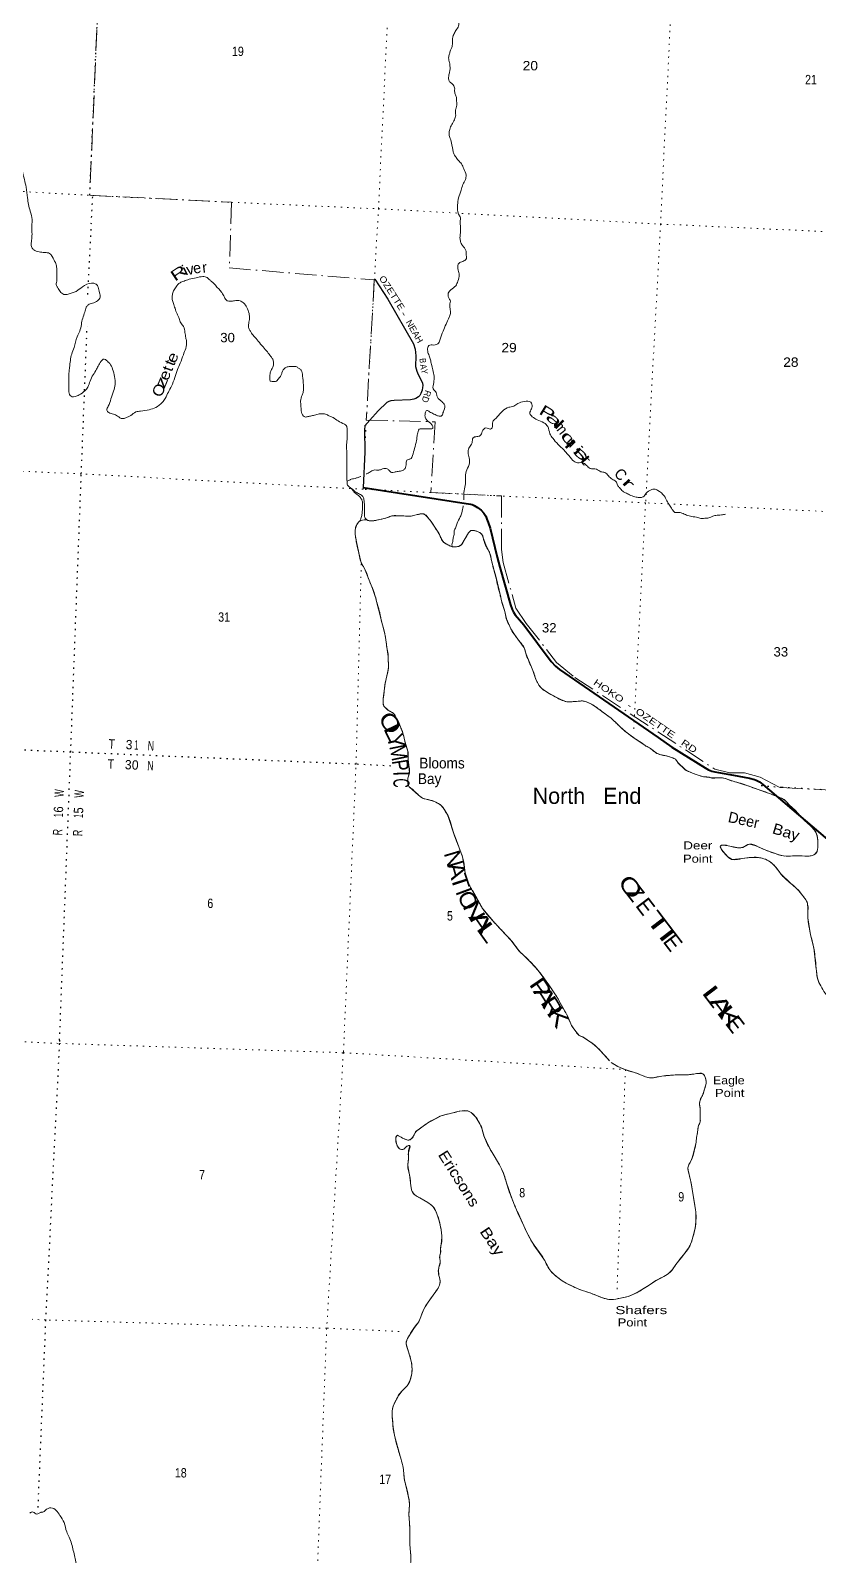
# Model space of a CAD drawing. Header units: feet. Extents: x -955330 to -733631, y 195788 to 387588.
# Drawn here: x -908074 to -893358, y 238313 to 266791 of the extents above; entities that cross this region are included whole.
import ezdxf
from ezdxf.enums import TextEntityAlignment as Align

# ---------------------------------------------------------------- set-up
doc = ezdxf.new("R2010")
doc.units = ezdxf.units.FT
doc.header["$LTSCALE"] = 80
doc.linetypes.add('DOT_DASHED', pattern=[7.7, 5, -1.2, 0.3, -1.2])
doc.linetypes.add('DOTTED', pattern=[1.5, 0.3, -1.2])
for name, color, linetype, lineweight in [('26', 7, 'Continuous', 40), ('29', 7, 'Continuous', 25), ('30', 7, 'Continuous', 35), ('39', 7, 'Continuous', 13), ('41', 7, 'Continuous', 13), ('44', 7, 'DOT_DASHED', 13), ('6', 7, 'DOTTED', 25), ('7', 7, 'DOTTED', 13)]:
    doc.layers.add(name, color=color, linetype=linetype, lineweight=lineweight)
doc.layers.add('27', color=7, linetype='Continuous')
doc.layers.add('42', color=7, linetype='Continuous')

msp = doc.modelspace()

# ---------------------------------------------------------------- linework, layer by layer
at = {"layer": '26'}
msp.add_lwpolyline([(-901861.84, 258255.15), (-899859.96, 257944.98), (-899828.44, 257937.87), (-899787.18, 257921.35), (-899723.29, 257881.28), (-899657.2, 257830.52), (-899608.27, 257778.01), (-899570.55, 257721.11), (-899550.05, 257664.76), (-899527.23, 257605.51), (-899491.8, 257499.01), (-899361.07, 256956.95), (-899311.71, 256769.31), (-899110.42, 256067.1), (-899078.51, 255977.78), (-899055.81, 255926.17), (-899024.75, 255880.12), (-898858.58, 255690.11), (-898348.14, 255008.59), (-898270.81, 254921.87), (-898194.69, 254855.41), (-896353.91, 253588.77), (-896098.8, 253405.52), (-895476.41, 253020.68), (-895410.36, 252986.55), (-895350.53, 252961.78), (-895292.77, 252945.26), (-895225.78, 252932.5), (-894948.23, 252887.46), (-894644.96, 252831.73), (-894553.16, 252805.93), (-894524.27, 252793.54), (-894461.35, 252757.41), (-894395.74, 252709.48), (-892567.83, 251154.56)], dxfattribs=at)
at = {"layer": '29'}
msp.add_lwpolyline([(-901640.57, 262145.48), (-901403.59, 261774.45), (-900922.08, 260941.21), (-900891.94, 260839.27), (-900880.28, 260713.47), (-900881.61, 260517.64), (-900873.37, 260471.82), (-900858.93, 260430.53), (-900832.11, 260366.54), (-900776.41, 260263.32), (-900756.38, 260203.98), (-900749.59, 260160.11), (-900751.65, 260125.01), (-900758.87, 260072.41), (-900784.66, 260011.47), (-900805.44, 259971.58), (-900830.05, 259949.54), (-900875.44, 259920.64), (-900912.57, 259906.19), (-900977.62, 259895.25), (-901280.5, 259880.38), (-901347.88, 259873.16), (-901385.01, 259864.91), (-901418.88, 259845.2), (-901584.11, 259685.82), (-901739.81, 259511.95), (-901834.71, 259400.41), (-901832.7, 259400.33), (-901834.9, 259341.86), (-901832.55, 258917.95), (-901861.84, 258255.15)], dxfattribs=at)
at = {"layer": '39'}
msp.add_line((-901911.51, 257638.39), (-901904.11, 257678.03), dxfattribs=at)
for points in [[(-899753.04, 272414.12), (-899810.05, 272366.77), (-899890.36, 272260.19), (-899943.55, 272170.31), (-899993.87, 272096.39), (-900052.99, 272008.84), (-900109.03, 271902.98), (-900185.11, 271838.51), (-900245.51, 271765.14), (-900290.33, 271719.15), (-900332.81, 271679.09), (-900359.29, 271597.86), (-900367.53, 271441.06), (-900389.85, 271246.71), (-900397.99, 271130.22), (-900405.29, 271068.12), (-900448.2, 271020.02), (-900528.52, 270951.74), (-900604.81, 270883.25), (-900689.79, 270803.13), (-900772.33, 270730.94), (-900799.35, 270677.96), (-900796.05, 270625.37), (-900796.25, 270583.04), (-900748.45, 270532.1), (-900704.24, 270489.42), (-900659.51, 270456.79), (-900640.32, 270399.32), (-900657.16, 270347.8), (-900646.02, 270290.76), (-900627.99, 270211.18), (-900578.48, 270115.8), (-900528.97, 270058.72), (-900496.42, 269986.42), (-900472.25, 269908.52), (-900475.73, 269842.19), (-900465.54, 269767.05), (-900443.91, 269717.51), (-900414.44, 269663.52), (-900388.15, 269625.83), (-900373.73, 269592.8), (-900403.81, 269519.82), (-900403.26, 269414.97), (-900393.18, 269337.82), (-900367.52, 269288.07), (-900344.93, 269218.32), (-900329.76, 269122.76), (-900376.58, 269038.58), (-900422.03, 268942.23), (-900437.17, 268884.58), (-900450.73, 268818.78), (-900437.36, 268765.66), (-900410.01, 268709.76), (-900380.1, 268625.51), (-900308.64, 268448.32), (-900263.15, 268314.85), (-900206.11, 268208.99), (-900180.33, 268084.64), (-900142.04, 267929.38), (-900117.33, 267823.23), (-900126.2, 267692.67), (-900122.27, 267652.15), (-900124.48, 267571.63), (-900104.66, 267526.22), (-900055.9, 267493.37), (-900013.39, 267456.83), (-900013.59, 267376.2), (-900061.79, 267265.89), (-900087.32, 267202.74), (-900098.64, 267102.55), (-900095.76, 267041.92), (-900085.47, 266968.8), (-900075.07, 266897.69), (-900115.96, 266811.18), (-900162.26, 266737.05), (-900178.57, 266695.59), (-900191.49, 266641.85), (-900194.12, 266553.29), (-900206.29, 266475.32), (-900229.28, 266422.12), (-900249.08, 266352.62), (-900264.97, 266280.9), (-900247.57, 266189.25), (-900240.77, 266126.4), (-900240.76, 266049.79), (-900254.31, 265983.99), (-900262.88, 265936.07), (-900255.45, 265846.97), (-900211.24, 265804.29), (-900178.49, 265774.31), (-900152.19, 265698.32)], [(-908047.1, 263054.51), (-908046.25, 263070.6), (-908047.97, 263153.34), (-908044.38, 263259.99), (-908080.55, 263417.15), (-908129.99, 263667.75), (-908153.98, 263864.58), (-908188.77, 264009.57), (-908230.77, 264171.07), (-908273.18, 264247.93), (-908349.6, 264292.34), (-908418.15, 264217.38), (-908489.77, 264084.13), (-908531.81, 263937.21), (-908526.8, 263763.57), (-908510.88, 263682.08), (-908529.62, 263594.39), (-908611.01, 263582.61), (-908671.97, 263690.7), (-908738.02, 263817.21), (-908791.67, 263910.79), (-908820.3, 264019.17), (-908831.56, 264150.8), (-908823.52, 264188.67), (-908778.51, 264353.59), (-908735.42, 264558.92), (-908701.21, 264710.3), (-908653.88, 264881.13), (-908615.11, 265004.05), (-908580.9, 265117.12), (-908556.33, 265200.48), (-908616.12, 265292.37), (-908712.69, 265376.16), (-908917.15, 265520.15), (-908969.2, 265567.28), (-909002.27, 265629.53), (-908996.46, 265701.79), (-909006.33, 265782.96), (-909155.57, 265863.51), (-909218.21, 265901.14), (-909217.37, 265955.52), (-909092.13, 266110.09), (-909015.1, 266192.65), (-908957.57, 266250.05), (-908878.21, 266338.54), (-908828.09, 266408.43), (-908836.48, 266479.44), (-908938.56, 266573.6), (-909031.2, 266655.16), (-909136.87, 266719.27), (-909231.31, 266766.66), (-909324.68, 266795.85), (-909427.92, 266867.89), (-909533.07, 266980.36), (-909605.69, 267097.14), (-909647.47, 267186.06), (-909671.97, 267296.23), (-909685.03, 267393.69), (-909666.29, 267519.69), (-909648.4, 267629.61), (-909634.12, 267747.78), (-909625.88, 267866.28), (-909645.81, 267932.31)], [(-900152.19, 265698.32), (-900148.26, 265619.49), (-900123.23, 265557.67), (-900121.21, 265519.26), (-900112.29, 265420), (-900131.45, 265324.27), (-900138.75, 265262.16), (-900133.34, 265211.48), (-900158.12, 265124.1), (-900207.27, 265034), (-900244.35, 264943.25), (-900256.31, 264869.3), (-900244.11, 264794.06), (-900226.29, 264748.76), (-900198.5, 264624.3), (-900185.88, 264557.1), (-900171.34, 264487.78), (-900133.82, 264433.36), (-900086.75, 264368.35), (-900025.69, 264300.58), (-899982.12, 264207.53), (-899939.91, 264088.35), (-899952.3, 264006.36), (-899999.54, 263914.14), (-900031.42, 263806.99), (-900079.19, 263666.41), (-900098.34, 263532.37), (-900081.04, 263362.11), (-900046.37, 263291.71), (-900049.85, 263225.38), (-900041.12, 263045.49), (-900053.92, 262917.16), (-900041.51, 262845.94), (-900012.56, 262781.9), (-899970.8, 262731.28), (-899942.92, 262685.44), (-899938.56, 262614.65), (-899934.83, 262531.8), (-899964.92, 262497.12), (-900041.43, 262462.91), (-900085.72, 262426.98), (-900085.49, 262316.09), (-900065.97, 262226.35), (-900092.23, 262110.83), (-900133.23, 262022.31), (-900223.93, 261948.54), (-900271.5, 261888.59), (-900272.87, 261824.16), (-900247.42, 261770.38), (-900230.99, 261737.25), (-900241.79, 261685.41), (-900238.27, 261598.54), (-900231.15, 261503.41), (-900254.88, 261436.14), (-900369.5, 261176.17), (-900421.71, 261027.78), (-900451.8, 260954.8), (-900544.63, 260917.43), (-900633.97, 260908.1), (-900654.1, 260870.87), (-900650.79, 260779.98), (-900622.9, 260695.84), (-900600.63, 260620.06), (-900578.99, 260532.21), (-900554.39, 260424.05), (-900536.45, 260304.16), (-900550.73, 260185.98), (-900544.14, 260080.8), (-900522.84, 260063.54), (-900498.45, 260027.96), (-900486.79, 259980.97), (-900480.11, 259954.41), (-900450.21, 259908.46), (-900425.09, 259886.95), (-900376.86, 259844.06), (-900346.23, 259812.18), (-900352.45, 259693.57), (-900370.99, 259648.2), (-900402.35, 259589.4), (-900440.71, 259589.44), (-900474.63, 259597.3), (-900517.98, 259617.76), (-900602.66, 259658.58), (-900637.85, 259680.62), (-900661.28, 259695.98), (-900683.96, 259687.12), (-900702.49, 259641.74), (-900706.83, 259597.63), (-900689.75, 259538.25), (-900649.79, 259491.76), (-900599.23, 259454.79)], [(-905402.54, 261695.42), (-905375.08, 261603.24), (-905336.06, 261500.35), (-905298.31, 261411.65), (-905268.19, 261331.42), (-905217.31, 261262.17), (-905188.78, 261151.79), (-905173.71, 261054.22), (-905160.88, 260991.04), (-905176.11, 260854.77), (-905218.79, 260734.08), (-905277.37, 260579.98), (-905326.2, 260457.6), (-905378.31, 260311.21), (-905441.34, 260149.28), (-905499.61, 260039.51), (-905558.4, 259919.68), (-905614.98, 259842.07), (-905732.7, 259753.63), (-905858.28, 259707.93), (-906017.03, 259684.17), (-906104.78, 259666.69), (-906200.99, 259603.3), (-906296.26, 259558), (-906355.6, 259543.03), (-906448.03, 259590.31), (-906526.78, 259628.79), (-906612.1, 259657.55), (-906646.23, 259699.69), (-906622.19, 259772.99), (-906572.62, 259909.44), (-906524.64, 260054.03), (-906491.91, 260177.27), (-906504.24, 260327.1), (-906541.25, 260468.18), (-906594.37, 260571.82), (-906654.05, 260627.42), (-906695.07, 260653.81), (-906773.16, 260589.45), (-906822.1, 260503.37), (-906838.21, 260465.92), (-906904.21, 260362.61), (-906960.89, 260244.69), (-907003.15, 260132.05), (-907059.3, 260062.48), (-907166.33, 259985.55), (-907242.73, 259953.35), (-907293.28, 259952.03), (-907334.41, 259976.4), (-907355.73, 260070.27), (-907360.32, 260251.95), (-907345.32, 260499.1), (-907328.5, 260627.22), (-907303.93, 260748.88), (-907257.12, 260871.36), (-907202.15, 261072.02), (-907154.27, 261176.31), (-907123.46, 261301.66), (-907099.21, 261417.28), (-907060.87, 261532.16), (-907031.96, 261621.32), (-906995.19, 261667.74), (-906914.76, 261699.72), (-906821.51, 261745.13), (-906773.83, 261807.09), (-906787.41, 261894.5), (-906808.31, 261996.41), (-906847.85, 262050.94), (-906933.49, 262073.67), (-907102.72, 262004.1), (-907222.25, 261919.78), (-907372.41, 261867.34), (-907449.46, 261861.38), (-907521.11, 261919.64), (-907567.65, 261994.7), (-907593.31, 262044.46), (-907580.61, 262132.48), (-907580.4, 262174.8), (-907581.69, 262265.59), (-907581.28, 262311.93), (-907586.06, 262374.68), (-907610.03, 262456.6), (-907668.66, 262570.61), (-907716.15, 262627.58), (-907808.14, 262644.6), (-907912.53, 262656.23), (-908013.54, 262693.89), (-908047.56, 262738.04), (-908059.34, 262821.32), (-908047.81, 262925.54), (-908047.1, 263054.51)], [(-902078.67, 258237.71), (-902127.21, 258274.58), (-902152.12, 258300.1), (-902162.63, 258369.21), (-902167.84, 258462.22), (-902166.48, 258564.96), (-902165.13, 258667.69), (-902168.64, 258754.57), (-902167.08, 258899.63), (-902170.72, 259061.09), (-902160.25, 259183.5), (-902161.01, 259284.34), (-902161.66, 259348.88), (-902176.51, 259412.17), (-902209.47, 259438.13), (-902329.45, 259498.97), (-902423.05, 259562.44), (-902486.22, 259590.01), (-902543.34, 259617.26), (-902585.1, 259629.57), (-902659.61, 259633.56), (-902747.56, 259612.06), (-902829.27, 259594.26), (-902892.64, 259579.5), (-902949.45, 259574.48), (-902980.71, 259594.3), (-903004.57, 259639.92), (-903018.14, 259689.03), (-903023.25, 259784.05), (-903028.88, 259869.02), (-903000.82, 259980.41), (-902979.11, 260047.79), (-902978.49, 260136.45), (-902979.89, 260225.23), (-902989.86, 260304.38), (-902999, 260399.62), (-903018.82, 260445.03), (-903057.51, 260477.34), (-903100.34, 260507.85), (-903192.75, 260516.83), (-903263.65, 260512.56), (-903319.18, 260493.35), (-903378.61, 260399.77), (-903397.47, 260348.37), (-903441.12, 260286.19), (-903498.23, 260236.83), (-903562.77, 260238.27), (-903596.79, 260244.12), (-903604.33, 260292.91), (-903599.89, 260377.34), (-903579.98, 260448.85), (-903546.82, 260503.52), (-903536.45, 260585.61), (-903551.09, 260652.92), (-903584.8, 260703.11), (-903650.95, 260789.3), (-903728.87, 260882.17), (-903822.15, 260989.97), (-903901.97, 261084.96), (-903958.58, 261160.56), (-903975.33, 261187.66), (-904002.58, 261245.56), (-903998.67, 261319.94), (-903985.34, 261420.02), (-903992.98, 261505.1), (-904033.49, 261618.14), (-904097.63, 261704.23), (-904160.27, 261741.85), (-904267.2, 261743.54), (-904340.32, 261735.35), (-904398.4, 261744.51), (-904453.42, 261811.96), (-904501.55, 261895.17), (-904552.75, 261958.39), (-904604.37, 262013.56), (-904673.06, 262089.81), (-904721.61, 262126.68), (-904773.55, 262175.82), (-904857.28, 262196.43), (-904979.68, 262172.74), (-905110.34, 262145.46), (-905207.1, 262110.32), (-905281.38, 262080.02), (-905356.19, 262001.37), (-905400.26, 261931.16), (-905424.41, 261855.85), (-905428.95, 261769.41), (-905402.54, 261695.42)], [(-895096.89, 257759.35), (-895172.34, 257745.24), (-895277.89, 257734.76), (-895345.61, 257714.2), (-895427.84, 257686.34), (-895480.41, 257685.12), (-895535.41, 257675.97), (-895611.08, 257696.15), (-895725.23, 257714.35), (-895820.72, 257741.63), (-895907.63, 257778.54), (-895977.68, 257790.35), (-896038.2, 257791.57), (-896091.73, 257848.86), (-896140.28, 257924.03), (-896190.32, 258009.36), (-896238.14, 258098.6), (-896359.93, 258201.88), (-896423.2, 258227.44), (-896484.45, 258214.59), (-896574.74, 258148.87), (-896632.8, 258081.42), (-896704.01, 258071.12), (-896786.15, 258083.57), (-896887.16, 258121.23), (-896963.89, 258159.61), (-897012.97, 258186.42), (-897076.04, 258254.31), (-897110.07, 258298.46), (-897140.6, 258370.65), (-897213.21, 258410.82), (-897280.41, 258476.91), (-897350.05, 258535.07), (-897421.91, 258551.01), (-897504.26, 258597.75), (-897622.64, 258612.14), (-897690.27, 258670.19), (-897776.55, 258719.16), (-897883.37, 258722.86), (-897970.71, 258790.02), (-898075.23, 258914.55), (-898220.98, 259061.45), (-898321.9, 259177.72), (-898374.06, 259261.15), (-898415.42, 259396.41), (-898486.54, 259464.73), (-898610.76, 259521.77), (-898704.67, 259579.21), (-898747.92, 259639.98), (-898739.56, 259683.89), (-898706.93, 259766.81), (-898730.9, 259848.73), (-898853.42, 259861.33), (-898970.41, 259825.25), (-899049.67, 259777.08), (-899143.78, 259753.89), (-899258.64, 259681.42), (-899329.1, 259608.58), (-899386.96, 259545.15), (-899442.69, 259483.63), (-899452.73, 259369.26), (-899484.1, 259348.76), (-899567.83, 259369.37), (-899638.08, 259300.55), (-899674.31, 259225.89), (-899737.89, 259207.11), (-899809.85, 259182.74), (-899828.8, 259091.02), (-899877.53, 259008.96), (-899902, 258927.62), (-899890.53, 258838.31), (-899876.73, 258716.61), (-899923.97, 258586.09), (-899950.86, 258458.51), (-899948.73, 258383.81), (-899961.11, 258263.52), (-899982.27, 258129.58), (-899980.56, 258046.84), (-899982.4, 258023.35)], [(-900599.23, 259454.79), (-900567.32, 259408.73), (-900561.91, 259358.04), (-900604.62, 259352.26), (-900669.16, 259353.7), (-900729.78, 259352.91), (-900780.43, 259349.58), (-900817, 259345.48), (-900837.44, 259302.23), (-900854.27, 259212.41), (-900864.33, 259136.35), (-900902.45, 258987.19), (-900939.83, 258852.11), (-900977.44, 258789.61), (-901030.64, 258776.33), (-901058.61, 258705.26), (-901079.78, 258609.63), (-901123.97, 258575.7), (-901207.69, 258558.01), (-901279.22, 258541.68), (-901333.91, 258538.55), (-901380.23, 258579.34), (-901429.09, 258610.17), (-901522.77, 258595.03), (-901584.13, 258580.16), (-901642.42, 258585.3), (-901718.72, 258555.11), (-901783.25, 258518.25), (-901805.45, 258510.86)], [(-901904.63, 258464.94), (-901923.87, 258455.21), (-901987.56, 258434.43), (-902040.87, 258419.14), (-902083.58, 258413.36), (-902127.45, 258385.47), (-902163.09, 258375.18)], [(-901904.11, 257678.03), (-901883.99, 257753.56), (-901875.85, 257831.74), (-901872.58, 257932.36), (-901878.85, 258005.27), (-901902.6, 258052.91), (-901950.19, 258107.87), (-902016.33, 258155.76), (-902052.59, 258196), (-902078.67, 258237.71)], [(-902078.67, 258237.71), (-902014.86, 258183.9), (-901946.39, 258141.94), (-901879.93, 258100.08), (-901850.46, 258046.09), (-901840.16, 257972.96), (-901836.12, 257896.14), (-901835.89, 257823.56), (-901833.65, 257750.87), (-901828.45, 257696.16), (-901792.9, 257652.95)], [(-901792.91, 257652.95), (-901772.69, 257642.78), (-901702.53, 257632.98), (-901547.7, 257658.96), (-901404.43, 257695.65), (-901315.94, 257727.2), (-901188.76, 257726.44), (-901073.78, 257724.32), (-900989.1, 257721.81), (-900895.42, 257736.96), (-900805.34, 257760.36), (-900710.8, 257753.29), (-900632.47, 257668.46), (-900581.27, 257605.24), (-900531.02, 257523.93), (-900484.06, 257456.91), (-900435.61, 257379.73), (-900407.09, 257307.65), (-900352.6, 257230.14), (-900280.1, 257187.96), (-900211.31, 257152.03), (-900136.81, 257148.04), (-900063.26, 257164.27), (-899999.68, 257221.34), (-899976.91, 257270.52), (-899932.84, 257340.74), (-899904.02, 257389.59), (-899877.85, 257426.49), (-899850.3, 257451.23), (-899797.74, 257452.45), (-899751.74, 257443.94), (-899700.33, 257423.05), (-899644.16, 257377.71), (-899605.77, 257262.76), (-899561.13, 257151.51), (-899514.91, 257070.42), (-899479.49, 256975.79), (-899465.59, 256894.41), (-899447.14, 256822.87), (-899415.53, 256694.18), (-899388.06, 256601.99), (-899357.19, 256459.23), (-899321.98, 256322.28), (-899300.24, 256236.45), (-899268.74, 256105.74), (-899214.87, 255939.57), (-899189.19, 255813.21), (-899137.13, 255689.47), (-899084.33, 255579.81), (-898995.92, 255456.14), (-898935.6, 255374.29), (-898852.6, 255263.01), (-898825.45, 255164.79), (-898773.92, 255031), (-898718.25, 254899), (-898676.9, 254802.04), (-898635.12, 254674.82), (-898616.99, 254635.55), (-898565.15, 254546.09), (-898476.53, 254464.75), (-898355.07, 254393.74), (-898253.1, 254335.87), (-898142.87, 254281.59), (-898029.26, 254253.34), (-897938.12, 254258.54), (-897812.43, 254267.94), (-897788.05, 254270.67), (-897717.89, 254260.87), (-897620.91, 254223.43), (-897538.67, 254174.68), (-897458.85, 254117.99), (-897375.43, 254053.05), (-897299.54, 253998.6), (-897237.32, 253952.93), (-897150.62, 253873.7), (-897087.23, 253811.85), (-897000.73, 253728.6), (-896907.56, 253657.09), (-896845.55, 253607.41), (-896757.79, 253548.29), (-896644.59, 253473.69), (-896580.36, 253427.92)], [(-899994.94, 257913.05), (-899996.11, 257904.54), (-900018.66, 257782.78), (-900048.85, 257707.79), (-900105.53, 257589.87), (-900129.67, 257514.56), (-900161.56, 257445.71), (-900164.94, 257381.38), (-900183.57, 257295.69), (-900192.99, 257231.69), (-900203.9, 257177.84), (-900200.71, 257161.54), (-900200.46, 257148.34)], [(-897258.61, 247549.54), (-897352, 247655.33), (-897457.26, 247765.79), (-897563.15, 247864.19), (-897686, 247947.37), (-897762.1, 247997.8), (-897827.28, 248025.48), (-897888.24, 248095.27), (-897965.41, 248202.21), (-898057.65, 248406.72), (-898144.69, 248556.52), (-898221.66, 248705.78), (-898346.86, 248897.94), (-898457.54, 249059.09), (-898589.73, 249233.48), (-898713.75, 249371.15), (-898811.59, 249469.12), (-898947.91, 249603.41), (-899061.12, 249754.61), (-899213.87, 249922.04), (-899347.64, 250066.28), (-899519.58, 250252.88), (-899644.35, 250414.78), (-899746.13, 250591.58), (-899871.65, 250816.01), (-899946.4, 251007.49), (-899975.91, 251214.69), (-900020.46, 251404.55), (-900102.74, 251606.51), (-900165.62, 251793.33), (-900215.67, 251955.26), (-900262.97, 252092.86), (-900327.32, 252213.22), (-900385.41, 252298.98), (-900472.86, 252364.14), (-900609.27, 252419.82), (-900756.59, 252459.95), (-900820.71, 252507.73), (-900907.31, 252588.97), (-900953.53, 252631.76), (-901011.51, 252681.23), (-901025.4, 252724.31), (-901027.84, 252754.68), (-901022.88, 252849.16), (-900995.77, 252942.46), (-901005.55, 253063.93), (-901018.39, 253165.41), (-901021.69, 253256.31), (-901025.63, 253335.14), (-901052.35, 253403.09), (-901072.82, 253474.74), (-901089.26, 253546.18), (-901120.87, 253674.87), (-901156.49, 253765.48), (-901192.23, 253854.08), (-901245.55, 253953.69), (-901293.69, 254036.9), (-901377.95, 254085.76), (-901457.23, 254152.5), (-901485.12, 254198.34), (-901489.05, 254238.87), (-901490.12, 254295.37), (-901475.83, 254375.24), (-901467.05, 254465.49), (-901455.09, 254577.74), (-901429.26, 254685.21), (-901407.87, 254784.87), (-901390.09, 254892.77), (-901391.49, 255019.85), (-901396.81, 255149.15), (-901417.08, 255263.13), (-901437.46, 255413.39), (-901462.18, 255557.85), (-901515.52, 255734.07), (-901552.23, 255919.48), (-901593.06, 256064.79), (-901626.57, 256195.6), (-901694.86, 256394.8), (-901761.35, 256551.57), (-901817.86, 256705.78), (-901916.57, 256902.57), (-901940.02, 257032.85), (-901965.05, 257132.97), (-901989.23, 257249.17), (-902006.11, 257350.86), (-902008.14, 257465.88), (-901987.6, 257549.45), (-901948.19, 257607.82), (-901920.64, 257632.55), (-901912.37, 257636.14), (-901911.51, 257638.39)], [(-896580.36, 253427.92), (-896495.99, 253381.07), (-896439.81, 253335.73), (-896377.49, 253292.08), (-896278.29, 253258.55), (-896186.29, 253241.53), (-896079.14, 253205.56), (-896014.49, 253167.83), (-895994.24, 253130.46), (-895911.77, 253047.43), (-895840.54, 252981.12), (-895743.98, 252935.64), (-895607.26, 252885.99), (-895497.88, 252853.93), (-895393.38, 252844.31), (-895367.63, 252834.87), (-895297.15, 252831.1), (-895204.1, 252834.18), (-895097.59, 252824.45), (-895054.14, 252806), (-894779.85, 252722.79), (-894619.38, 252663.8), (-894468.56, 252613.4), (-894312.02, 252556.64), (-894141.81, 252491.09), (-894001.69, 252429.17), (-893875.23, 252299.43), (-893772.94, 252209.29), (-893681.78, 252099.58), (-893583.73, 252005.64), (-893495.01, 251926.3), (-893393.35, 251785.8), (-893370.31, 251609.18), (-893386.29, 251458.85), (-893456.54, 251390.03), (-893612.85, 251374.2), (-893802.45, 251378.3), (-893964.39, 251370.84), (-894149.96, 251413.02), (-894314.35, 251474.23), (-894470.36, 251541.04), (-894647.25, 251594.85), (-894787.87, 251531.82), (-894868.74, 251530.09), (-895016.58, 251560.18), (-895142.81, 251579.03), (-895187.95, 251565.32), (-895167.38, 251495.67), (-895074.2, 251385.86), (-894961.11, 251309.25), (-894782.43, 251327.92), (-894607.67, 251348.81), (-894408.54, 251334.12), (-894189.24, 251203.45), (-894039.66, 251014.02), (-893891.37, 250877.06), (-893748.59, 250750.49), (-893649.8, 250632.31), (-893589.69, 250546.44), (-893560.96, 250478.38), (-893555.31, 250355.11), (-893559.21, 250242.43), (-893543.82, 250112.59), (-893509.66, 249917.23), (-893469.46, 249759.86), (-893434.24, 249584.6), (-893416.08, 249430.42), (-893396.65, 249223.76), (-893365.46, 249048.72), (-893295.7, 248915.97), (-893211.84, 248782.47), (-893093.22, 248657.19), (-892957.65, 248508.82), (-892868.39, 248401.23), (-892782.95, 248297.88), (-892700.9, 248206.81), (-892643.34, 248111), (-892625.41, 248029.4), (-892599.41, 247832.47), (-892584.23, 247698.61), (-892566.81, 247530.35), (-892544.33, 247458.59), (-892534.15, 247421.76), (-892522.46, 247331.62)], [(-897231.87, 247519.26), (-897147.78, 247468.59), (-897035.81, 247410.31), (-896871.37, 247353.52), (-896752.26, 247317.22), (-896635.67, 247270.9), (-896542.6, 247237.91), (-896419.67, 247237.97), (-896319.85, 247259.46), (-896169.88, 247276.46), (-895987.85, 247289.86), (-895832.75, 247288.34), (-895634.13, 247311.07), (-895521.35, 247309.6), (-895481.55, 247258.92), (-895457.84, 247127.83), (-895485.19, 247023.61), (-895516.26, 246925.67), (-895558.88, 246838.43), (-895581.81, 246742.12), (-895569.45, 246666.4), (-895567.45, 246544.5), (-895568.66, 246479.6), (-895565.85, 246414.5), (-895599.93, 246337), (-895615.32, 246230.16), (-895634.83, 246121.49), (-895648.91, 246000.38), (-895682.19, 245857.88), (-895709.54, 245753.66), (-895754.98, 245650.33), (-895793.18, 245571), (-895784.04, 245471.08), (-895723.55, 245187.96), (-895675.93, 244889.24), (-895651.62, 244729.7), (-895646.5, 244589.38), (-895663, 244419.66), (-895705.43, 244255.28), (-895764.04, 244089.66), (-895857.33, 243956.2), (-895975.45, 243809.74), (-896064.41, 243682.16), (-896158.2, 243579.17), (-896274.5, 243509.76), (-896436.04, 243422.28), (-896521.78, 243359.49), (-896642.41, 243284.21), (-896865.86, 243167.29), (-897057.75, 243117.83), (-897226.21, 243093.62), (-897403.82, 243128.73), (-897625.15, 243216.73), (-897815.52, 243278.85), (-897937.74, 243333.57), (-898116.65, 243423.56), (-898227.52, 243504.11), (-898356.77, 243620.08), (-898486.52, 243847.72), (-898680.29, 244125.2), (-898849.94, 244442.09), (-899081.68, 244969.1), (-899190.72, 245289.11), (-899226.89, 245412.69), (-899277.34, 245532.9), (-899358.65, 245681.03), (-899461.06, 245850.49), (-899600.05, 246135.43), (-899653.51, 246316.7), (-899727.38, 246452.27), (-899818.44, 246566.37), (-899869.2, 246599.31), (-899930.71, 246618.57), (-900094.75, 246602.26), (-900209.14, 246571.33), (-900386.45, 246531.31), (-900555.93, 246446.25), (-900686.71, 246369.43), (-900810.04, 246280.07), (-900877.19, 246226.53), (-900926.15, 246133.52), (-901009.89, 246070.64), (-901085.67, 246086.54), (-901173.92, 246135.53), (-901231.52, 246152.57), (-901251.42, 246076.4), (-901222.89, 245961.32), (-901181.28, 245906.49), (-901104.88, 245902.74), (-901039.75, 245956.39), (-900988.58, 245972.15)], [(-900988.58, 245972.15), (-901017.74, 245831.48), (-901017.45, 245715.75), (-901029.32, 245598.59), (-900989.03, 245395.64), (-900971.65, 245218.17), (-900926.23, 245077.9), (-900862.41, 245024.01), (-900689.93, 244926.22), (-900544.6, 244809.47), (-900476.66, 244676.21), (-900439.98, 244562.76), (-900407.62, 244402.83), (-900394.46, 244302.71), (-900400.71, 244136.55), (-900415.39, 244043.89), (-900415.2, 243966.74), (-900432.19, 243908.7), (-900421.34, 243802.6), (-900451.5, 243682.28), (-900452.92, 243572.73), (-900425.19, 243441.44), (-900446.5, 243336.93), (-900516.47, 243226.68), (-900613.98, 243089.36), (-900681.13, 242995.21), (-900766.08, 242826.83), (-900826, 242675.49), (-900903.61, 242573.73), (-900997.6, 242426.09), (-901056.11, 242303.1), (-901029.18, 242155.61), (-900974.92, 241990.55), (-900948.7, 241788.29), (-900967.8, 241647.12), (-901025.41, 241501.75), (-901165.94, 241350.31), (-901238.32, 241232.06), (-901311.41, 241059.03), (-901315.14, 240862.3), (-901289.13, 240615.38), (-901235.87, 240389.46), (-901165.23, 240148.48), (-901115.99, 239963.36), (-901089.68, 239722.52), (-901052.29, 239582.64), (-901009.69, 239385.67), (-900996.83, 239279.47), (-901006.4, 239087.09), (-900997.36, 238944.54), (-900989.04, 238706.62), (-900989.85, 238568.61), (-900982.83, 238426.17), (-900969.06, 238297.6), (-900984.76, 238103.48), (-901010.71, 237905.81), (-901070.84, 237588.01), (-901121.92, 237371.27), (-901102.13, 237242.41), (-901038.92, 237013.97), (-901001.04, 236803.02), (-900966.58, 236563.81), (-900933.33, 236381.5), (-900914.95, 236183.69), (-900914.56, 235988.78), (-900939.3, 235815.41), (-900961.53, 235611.47), (-900975.92, 235443.68), (-900958.04, 235276.34), (-900941.67, 235119.22), (-900933.54, 234958.45), (-900953.45, 234760.48), (-900980.4, 234623.76), (-900980.5, 234581.13), (-900987.96, 234390.68), (-900982.04, 234266.55), (-900929.38, 234150.28), (-900866.56, 234035.55), (-900819.03, 233856.6), (-900762.06, 233624.41), (-900704.89, 233315.07), (-900659.78, 233046.92), (-900608.53, 232780.49), (-900565.33, 232595.67), (-900500.21, 232365.11), (-900477.51, 232173.17), (-900389.28, 231921.17), (-900318.12, 231771.52), (-900216.81, 231620.38), (-900136.51, 231492.61), (-900044.85, 231350.06)], [(-908086.89, 239105.72), (-908037.54, 239125.63), (-908005.88, 239113.92), (-907976.83, 239090.17), (-907888.98, 239114.28), (-907872.59, 239119.56), (-907817.41, 239135.13), (-907793.89, 239162.39), (-907746.04, 239192.52), (-907691.06, 239204.04), (-907592.76, 239154.55), (-907524.81, 239061.89), (-907446.93, 238926.12), (-907397.08, 238753.15), (-907349.55, 238655.4), (-907275.39, 238404.1), (-907220.82, 238163.9), (-907209.49, 237905.53), (-907188.89, 237711.66), (-907218.16, 237528.37), (-907270.95, 237236.6), (-907308.66, 237045.6), (-907347.07, 236840.42), (-907384.97, 236726.56), (-907450.42, 236585.64), (-907548.54, 236354.97), (-907704.06, 236104.79), (-907822.78, 235905.58), (-907965.23, 235715.65), (-908106.36, 235592.66), (-908265.58, 235470.55), (-908391.33, 235413.79), (-908503.51, 235386.81), (-908582.32, 235301.36), (-908715.71, 235171.89), (-908856.64, 235093.55), (-908998.68, 234911.72), (-909053.98, 234772.33), (-909136.01, 234622.08), (-909221.76, 234478.09), (-909279.97, 234361.17), (-909331.45, 234176.94), (-909370.97, 233908.88), (-909405.97, 233650.75), (-909426.09, 233448.73), (-909406.4, 233196.04), (-909411.45, 232972.98), (-909412.06, 232839.03), (-909438.03, 232397.75), (-909474.74, 232064.59), (-909495.86, 231882.93), (-909509.25, 231694.79), (-909529.26, 231576), (-909534.09, 231438.19), (-909530.58, 231346.67), (-909514.41, 231185.5), (-909504.67, 231016.53), (-909503.58, 230835.8), (-909509.33, 230639.17), (-909532.76, 230451.52), (-909559.1, 230326.95), (-909609.79, 230037.11), (-909672.93, 229739.76), (-909736.58, 229472.89), (-909796.2, 229246.42), (-909847.48, 229066.23), (-909889.51, 228909.95), (-909933.04, 228804.49), (-909956.67, 228694), (-909990.05, 228468.27), (-909995.6, 228235.09), (-909996.32, 228058.51), (-909964.06, 227896.55), (-909934.02, 227771.25), (-909882.26, 227677.35), (-909819.15, 227528.09), (-909720.25, 227409.56), (-909617.44, 227248.2), (-909516.43, 227090.99), (-909350, 226790.49), (-909283.97, 226699.96), (-909190.3, 226557.32), (-909108.49, 226419.32), (-909054.32, 226292.83), (-909038.35, 226168.21), (-909039.07, 225991.63), (-909057.88, 225734.74), (-909092.58, 225442.08), (-909171.4, 225234.83), (-909218.45, 225139.69), (-909261.88, 225117.46)]]:
    msp.add_spline(points, degree=3, dxfattribs=at)
at = {"layer": '44'}
for points in [[(-906727.1, 269271.5), (-906967.73, 263713.53), (-904318.01, 263582.75), (-904361.58, 262356.77), (-901654.12, 262131.92), (-901803.59, 259515.19), (-900515.44, 259484.12), (-900600.35, 258164.67), (-899281.22, 258098.12), (-899275.17, 257097.09), (-899244.03, 256853.6), (-899011.99, 256004.84), (-898815.17, 255718.77), (-898248.04, 254990.69), (-897906.01, 254707.25), (-895295.88, 252997.74), (-895012.28, 252928.52), (-894738.19, 252928.32), (-894449.01, 252846.78), (-894091.59, 252657.67), (-894048.47, 252653.42), (-892822.18, 252587.81), (-893009.4, 248903.43), (-891876.31, 247810.67)], [(-901733.33, 257632.48), (-901724.78, 257632.04), (-901657.99, 257638.39), (-901576.46, 257652.61), (-901445.37, 257684.56), (-901392.65, 257699.57), (-901327.09, 257725.93), (-901216.95, 257727.02), (-900979.36, 257722.01), (-900921.31, 257731.39), (-900795.61, 257762.43), (-900761.53, 257767.06), (-900730.32, 257763.33), (-900690.02, 257735.68), (-900611.66, 257643.82), (-900550.56, 257555.48), (-900450.8, 257405.2), (-900388.57, 257271.76), (-900366.62, 257242.09), (-900303.09, 257200.44), (-900200.15, 257148.26), (-900129.51, 257148.64), (-900064.52, 257163.67), (-900018.11, 257196.79), (-899892.01, 257407.62), (-899862.27, 257443.9), (-899834.62, 257455.02), (-899785.45, 257450.71), (-899724.93, 257434.63), (-899669.3, 257405.36), (-899648.11, 257384.66), (-899566.7, 257164.26), (-899511.39, 257063.04), (-899481.41, 256983.4), (-899465.32, 256893.34), (-899417.92, 256703.71), (-899387.07, 256598), (-899270.08, 256111.17), (-899214.78, 255939.25), (-899185.42, 255802.71), (-899105.05, 255616.8), (-899025.17, 255495.79), (-898851.79, 255261.85), (-898816.74, 255141.52), (-898693.97, 254842.09), (-898634.78, 254673.95), (-898567.1, 254548.83), (-898491.85, 254474.54), (-898282.27, 254352.34), (-898172.81, 254295.11), (-898078.39, 254258.75), (-897984.86, 254255.42), (-897766.22, 254270.52), (-897676.19, 254247.68), (-897575.2, 254197.9), (-897238.48, 253953.83), (-896975.35, 253707.42), (-896786.14, 253567.02), (-896595.78, 253438.91), (-896494.25, 253380.08), (-896391.09, 253300.3), (-896319.57, 253268.93), (-896193.99, 253243.32), (-896124.58, 253222.66), (-896030.82, 253180.89), (-895987.05, 253122.98), (-895849.16, 252987.97), (-895782.48, 252950.17), (-895679.28, 252911.43), (-895507.46, 252856.38), (-895340.2, 252832.25), (-895165.07, 252833.64), (-895099.86, 252825.03), (-894672.94, 252683.1), (-894236.63, 252528.01), (-894049.65, 252454.72), (-893980.12, 252413.29), (-893905.87, 252331.7), (-893786.53, 252222.36), (-893663.49, 252081.51), (-893493.46, 251924.85), (-893435.51, 251860.76), (-893408.62, 251818.31), (-893383.77, 251757.51), (-893375.49, 251715.74), (-893371.89, 251671.87), (-893370.06, 251542.43)], [(-897258.61, 247549.54), (-897366.29, 247671.24), (-897447.57, 247755.89), (-897497.71, 247807.25), (-897578.08, 247874.69), (-897748.37, 247988.77), (-897826, 248024.43), (-897907.35, 248119.9), (-897969.41, 248209.18), (-898041.66, 248375.03), (-898098.34, 248476.67), (-898246.45, 248745.87), (-898395.33, 248969.27), (-898591.93, 249236.15), (-898801.29, 249458.85), (-898945.57, 249601.05), (-899106.79, 249805.08), (-899393.48, 250115.82), (-899626.03, 250385.78), (-899907.03, 250888.65), (-899942.86, 250993.3), (-900006.96, 251359.25), (-900146.78, 251735.5), (-900276.62, 252123.83), (-900350.98, 252252.12), (-900404.76, 252319.02), (-900453.42, 252353.82), (-900532.04, 252390.77), (-900753.29, 252458.35), (-900826.06, 252512.72), (-900999.46, 252669.46), (-901022.71, 252705.88), (-901025.02, 252827.95), (-900997.02, 252924.17), (-901018.79, 253172.91), (-901025.63, 253335.16), (-901078.42, 253498.82), (-901121.92, 253677.98), (-901198.44, 253867.73), (-901289.86, 254031.31), (-901311.54, 254053.42), (-901401.15, 254103.14), (-901474.85, 254174.07), (-901488.56, 254228.5), (-901487.5, 254314.81), (-901451.96, 254595.68), (-901390.63, 254884.96), (-901393.61, 255101.32), (-901454.55, 255518.55), (-901527.12, 255791.25), (-901628.73, 256203.3), (-901684.37, 256367.72), (-901821.25, 256714.18), (-901907.93, 256877.76), (-901940.47, 257034.72), (-901987.53, 257240.61), (-902009.24, 257381.83), (-902008.2, 257463.25), (-901994.95, 257531.1), (-901973.86, 257575.05), (-901941.6, 257614.76), (-901922.69, 257630.98), (-901912.5, 257635.89), (-901912.5, 257635.89), (-901876.07, 257644.73), (-901843.91, 257650.09), (-901814.73, 257652.48), (-901792.97, 257652.98), (-901789.58, 257651.27), (-901764.11, 257639.04), (-901750.85, 257635.12), (-901733.33, 257632.48)], [(-901912.5, 257635.89), (-901876.07, 257644.73), (-901843.91, 257650.09), (-901814.73, 257652.48), (-901792.97, 257652.98)], [(-893370.06, 251542.43), (-893376.8, 251490.09), (-893391.99, 251446.12), (-893411.7, 251417.94), (-893444.29, 251394.44), (-893478.15, 251384.71), (-893553.01, 251375.24), (-893676.67, 251375.53), (-893805.54, 251378.29), (-893985.98, 251372.43), (-894095.61, 251395.35), (-894237.13, 251444.33), (-894371.68, 251498.34), (-894469.46, 251540.66), (-894544.76, 251569.12), (-894594.17, 251583.8), (-894646.12, 251594.68), (-894678.95, 251590.5), (-894740.73, 251551.93), (-894769.98, 251536.33), (-894794.39, 251531.06), (-894855.05, 251528.35), (-894944.71, 251545.53), (-895044.54, 251564.97), (-895145.46, 251579.32), (-895171.47, 251575.81), (-895191.5, 251560.88), (-895193.7, 251541.59), (-895169.77, 251498.81), (-895100.27, 251412.92), (-895031.55, 251342.57), (-895003.58, 251320.89), (-894982.89, 251311.72), (-894965.81, 251309.15), (-894613.66, 251348.13), (-894560.56, 251352), (-894522.45, 251351.51), (-894432.65, 251339.77), (-894344.66, 251312.18), (-894282.05, 251278.81), (-894214.28, 251227.21), (-894168.63, 251180.95), (-894063.73, 251039.22), (-893884.26, 250870.66), (-893728.06, 250729.77), (-893594.99, 250554.76), (-893572.58, 250515.64), (-893560.65, 250476.29), (-893560.65, 250476.29), (-893555.3, 250401.98), (-893557.6, 250219.68), (-893506.62, 249903.7), (-893447.93, 249662.29), (-893395.27, 249209.98), (-893376.83, 249087.43), (-893346.78, 249004.95)], [(-897228.76, 247517.38), (-897104.93, 247443.77), (-896988.85, 247392.36), (-896756.45, 247318.67), (-896587.1, 247252.59), (-896515.42, 247232.37), (-896442.72, 247234.46), (-896377.09, 247247.35), (-896281.18, 247264.34), (-895991.54, 247289.66), (-895815.64, 247289.25), (-895722.09, 247299.84), (-895592.29, 247315.29), (-895552.71, 247315.64), (-895520.18, 247309.21), (-895500.29, 247294.44), (-895480.6, 247256.64), (-895462.99, 247207.7), (-895455.7, 247170.58), (-895457.83, 247127.89), (-895474.16, 247061.85), (-895504.35, 246961.44), (-895519.24, 246917.75), (-895557.28, 246842.3), (-895575.76, 246788.05), (-895581.8, 246740.76), (-895569.8, 246672.33), (-895568.47, 246490.94), (-895565.71, 246420.93), (-895567.91, 246402.7), (-895596.52, 246348.95), (-895625.71, 246172.97), (-895634.31, 246124.65), (-895644.54, 246028.6), (-895652.86, 245980.55), (-895690.09, 245824.75), (-895714.91, 245738.33), (-895747.92, 245665.58), (-895783.7, 245593.86), (-895793.41, 245570.31), (-895797.08, 245550.75), (-895796.81, 245534.29), (-895761.81, 245370.47), (-895739.24, 245270.56), (-895674.41, 244879.56), (-895651.81, 244731), (-895645.92, 244627.87), (-895648.1, 244545.8), (-895662.42, 244422.69), (-895698.34, 244279.56), (-895731.96, 244166.36), (-895752.97, 244112.11), (-895790.96, 244044.99), (-895893.24, 243911.5), (-896021.69, 243743.99), (-896098.08, 243637.77), (-896126.85, 243605.64), (-896158.45, 243578.99), (-896235.16, 243531.69), (-896408.37, 243438.41), (-896570.41, 243328.19)], [(-896570.41, 243328.19), (-896725.04, 243236.16), (-896826.55, 243184.28), (-896913.7, 243150.58), (-897055.74, 243118.25), (-897142.39, 243101.55), (-897231.01, 243093.58), (-897305.1, 243100.98), (-897402.76, 243128.35), (-897626.63, 243217.25), (-897818.43, 243280.01), (-898071.38, 243398.89), (-898144.9, 243441.16), (-898217.4, 243496.14), (-898338.58, 243598.99), (-898378.54, 243650.31), (-898473.4, 243826.76), (-898528.61, 243908.53), (-898671.29, 244110.62), (-898815.37, 244371.44), (-899066.02, 244928.14), (-899202.14, 245327.47), (-899249.85, 245473.93), (-899317.42, 245608.16), (-899473.54, 245872.4), (-899558.26, 246040.77), (-899604.98, 246147.71), (-899643.04, 246287.53), (-899679.65, 246371.88), (-899760.47, 246500.28), (-899843.16, 246585.31), (-899906.26, 246614.21), (-899986.51, 246618.74), (-900069.06, 246608.14), (-900262.97, 246559.65), (-900405.53, 246524.5), (-900604.38, 246419.13), (-900691.85, 246365.99), (-900814.54, 246276.73), (-900881.09, 246222.83), (-900881.09, 246222.83), (-900908.55, 246165.85), (-900939.46, 246118.19), (-900965.99, 246092.87), (-900999.47, 246073.55), (-901020.31, 246069.37), (-901048.66, 246072.71), (-901119.18, 246104.42), (-901205.23, 246155.73), (-901217.71, 246159.18), (-901232.81, 246151.11), (-901245.98, 246130.2), (-901252.24, 246091.68), (-901245.33, 246031.13), (-901224.77, 245965.52), (-901204.64, 245929.87), (-901185.73, 245910.03), (-901169.35, 245899.64), (-901136.32, 245894.58), (-901103.68, 245903.36), (-901064.36, 245940.42), (-901043.04, 245955.23), (-900988.62, 245972.14), (-900984.03, 245945.45), (-900986.96, 245928.26), (-901011.7, 245863.03), (-901017.81, 245824.44), (-901017.74, 245710.27), (-901029.52, 245610.05), (-901023.22, 245549.45), (-900993.31, 245420.85), (-900971.78, 245219.17), (-900956.03, 245140.3), (-900942.17, 245105.08), (-900923.15, 245073.65), (-900887.58, 245040.5), (-900805.62, 244991.06), (-900653.18, 244902.47), (-900587.06, 244853.17), (-900555.47, 244822.19), (-900510.63, 244757.04), (-900483.43, 244694.51), (-900439.91, 244562.48), (-900407.27, 244400.83), (-900393.19, 244274.26), (-900396.98, 244176.89), (-900414.74, 244049.36), (-900415.18, 243966.97), (-900432.32, 243907.47), (-900426.76, 243855.98), (-900420.82, 243809.66), (-900424.95, 243782.26), (-900448.69, 243699.88), (-900454.5, 243629.43), (-900451.49, 243559.66), (-900450.24, 243544.9)], [(-900450.24, 243544.9), (-900430.3, 243475.71), (-900424.91, 243426.87), (-900427.29, 243396.38), (-900435, 243364.1), (-900474.16, 243288.74), (-900616.81, 243085.39), (-900690.16, 242981.84), (-900740.35, 242884.42), (-900823.84, 242679.35), (-900903.85, 242573.38), (-901017.29, 242393.94), (-901040.48, 242351.29), (-901054.74, 242310.28), (-901057.36, 242268.83), (-901048.96, 242221.86), (-900993.35, 242050.96), (-900959.78, 241917.25), (-900948.7, 241788.05), (-900955.33, 241707.26), (-900998.93, 241551.3), (-901040.69, 241480.65), (-901133.93, 241388.35), (-901194.97, 241306.39), (-901268.94, 241174.18), (-901299.51, 241103.03), (-901317.74, 241014.54), (-901317.47, 240895.58), (-901303.18, 240711.62), (-901275.99, 240551.32), (-901123.05, 239991.93), (-901107.58, 239915.13), (-901095.25, 239752.71), (-901042.89, 239542.13), (-901001.94, 239337.89), (-900996.48, 239261.61), (-901006.6, 239091.97), (-900993.02, 238837.99), (-900988.59, 238527.18), (-900969.11, 238301.28)]]:
    msp.add_lwpolyline(points, dxfattribs=at)
at = {"layer": '6'}
for p, q in [((-906967.73, 263713.53), (-906727.1, 269271.5)), ((-907003.28, 261859.68), (-906911.4, 263710.44)), ((-901002.58, 253037.54), (-901108.6, 253043))]:
    msp.add_line(p, q, dxfattribs=at)
for points in [[(-907530.51, 247936.13), (-907322.9, 253313.22), (-907124.59, 258511.71), (-907015.99, 261271.72)], [(-901347.83, 253055.32), (-901993.7, 253088.58), (-907322.9, 253313.22), (-912696.08, 253546.26), (-912811.17, 253546.37)], [(-891689, 252527.18), (-892822.18, 252587.81), (-894048.47, 252653.42), (-894426.4, 252685.73)], [(-907530.51, 247936.13), (-907535.03, 247875.22), (-907792.81, 242710.87), (-907941.45, 239112.79)]]:
    msp.add_lwpolyline(points, dxfattribs=at)
at = {"layer": '7'}
for points in [[(-901861.3, 258224.07), (-901803.59, 259515.19), (-901652.14, 262129.78), (-901576.21, 263460.25), (-901310.67, 268977.68), (-901041.26, 274222.76), (-900715.79, 279458.8), (-900330.75, 284098.97), (-900139.49, 286394.93), (-900011.29, 289220.42), (-899918.33, 291759.52), (-899905.41, 292313.2), (-899901.5, 293621.22)], [(-894593.11, 293407.64), (-894802.6, 289008.27), (-895103.27, 283783.01), (-895404.17, 279130.27), (-895766.31, 273926.44), (-896038.69, 268701.67), (-896308.68, 263176.41), (-896586.15, 257970.06), (-896809.85, 253672.03)], [(-908450.39, 263795.77), (-906967.73, 263713.53), (-906911.4, 263710.44), (-904318.01, 263582.75), (-901576.21, 263460.25), (-896308.68, 263176.41), (-891273.21, 262945.36)], [(-891481.55, 257725.21), (-896586.15, 257970.06), (-899281.22, 258098.12), (-900600.35, 258164.67), (-901861.3, 258224.07), (-907124.59, 258511.71), (-912528.19, 258742.35), (-915017.77, 258861.43)], [(-902229.03, 247721.44), (-901993.7, 253088.58), (-901896.64, 256852.8)], [(-911658.22, 248056.91), (-907535.03, 247875.22), (-902231.25, 247701.83), (-896964.45, 247386.51), (-897122.07, 243242.79)], [(-902229.03, 247721.44), (-902231.25, 247701.83), (-902542.81, 242556.74), (-902750.68, 237158.88), (-902968.42, 231643.77), (-903171.05, 226513.63), (-903381.43, 221146.35)], [(-901189.58, 242496.41), (-902542.81, 242556.74), (-907792.81, 242710.87), (-908044.1, 242723.2)]]:
    msp.add_lwpolyline(points, dxfattribs=at)

# ---------------------------------------------------------------- texts
at = {"layer": '27', "width": 1.35}
msp.add_text('HOKO  -  OZETTE   RD', height=120, rotation=325.468, dxfattribs=at).set_placement((-897572.36, 254589.77))
at = {"layer": '30'}
for s, rotation, width, p in [('OZETTE', 302.567, 1.15, (-901570.73, 262166.39)), ('-', 300.023, 1.55, (-901169.23, 261508.8)), ('NEAH', 300.023, 1.05, (-901071.14, 261344.71))]:
    msp.add_text(s, height=120, rotation=rotation, dxfattribs=dict(at, width=width)).set_placement(p)
for s, rotation, width, p in [('B', 272.695, 0.75, (-900805.91, 260622.89)), ('A', 278.24, 0.9, (-900792.9, 260502.29)), ('Y', 276.352, 0.85, (-900775.58, 260415.02))]:
    msp.add_text(s, height=120, rotation=rotation, dxfattribs=dict(at, width=width)).set_placement(p, align=Align.CENTER)
msp.add_text('RD', height=120, rotation=252.331, dxfattribs=at).set_placement((-900701.16, 260084.75))
at = {"layer": '41'}
for s, height, rotation, width, p in [('R', 200, 33.952, 1.55, (-905254.17, 262180.11)), ('i', 200, 27.794, 1.2, (-905144.45, 262226.99)), ('v', 200, 12.412, 1.05, (-905072.86, 262235.82)), ('t', 200, 68.297, 1.15, (-905379.39, 260550.36)), ('e', 200, 68.199, 1.25, (-905335.5, 260647.68)), ('z', 200, 67.617, 1.55, (-905535.91, 260184.17)), ('e', 200, 69.847, 1.2, (-905475.44, 260320.89)), ('t', 200, 70.163, 1.1, (-905421.07, 260444.28)), ('O', 200, 63.859, 1.15, (-905589.39, 260031.15)), ('P', 200, 328.69, 1.6, (-898473.61, 259569.68)), ('a', 200, 318.645, 2, (-898359.72, 259456.65)), ('l', 200, 315.137, 1.85, (-898268.94, 259360.66)), ('q', 200, 312.066, 2, (-898092.62, 259102.63)), ('s', 200, 320.914, 2.1, (-897857.79, 258821.23)), ('i', 200, 314.718, 1.9, (-897913.75, 258877.69)), ('t', 200, 312.21, 1.9, (-897782.19, 258711.29)), ('r', 200, 312.087, 2.15, (-896977.96, 258272.85)), ('Bay', 200, 343.153, 1.1, (-893992.95, 251728.95)), ('O', 300, 307.293, 1.4, (-896987.48, 250708.46)), ('T', 300, 307.293, 1.9, (-896467.94, 250026.28)), ('T', 300, 307.293, 1.9, (-896301.92, 249808.28)), ('L', 300, 307.293, 1.8, (-895433.16, 248667.58)), ('A', 300, 307.293, 1.65, (-895292.91, 248483.42)), ('K', 300, 307.293, 1.7, (-895136.91, 248278.56)), ('Ericsons', 200, 302.229, 1.15, (-900156.49, 245297.88)), ('Bay', 200, 303.69, 1.25, (-899533.59, 244123.89))]:
    msp.add_text(s, height=height, rotation=rotation, dxfattribs=dict(at, width=width)).set_placement(p, align=Align.CENTER)
for s, height, rotation, p in [('e', 200, 11.295, (-904945.83, 262260.8)), ('r', 200, 7.173, (-904811.4, 262269.82)), ('m', 200, 307.493, (-898243.45, 259311.85)), ('u', 200, 314.83, (-898039.89, 259035.67)), ('C', 200, 315.462, (-897121.86, 258430.15)), ('Deer', 200, 347.661, (-894776.64, 251950.51)), ('Z', 300, 307.293, (-896896.25, 250588.67)), ('E', 300, 307.293, (-896708.47, 250342.11)), ('E', 300, 307.293, (-896196.09, 249669.34)), ('E', 300, 307.293, (-895033.94, 248143.38))]:
    msp.add_text(s, height=height, rotation=rotation, dxfattribs=at).set_placement(p, align=Align.CENTER)
at = {"layer": '41', "width": 0.95}
for s, p in [('Blooms', (-900389.21, 253010.47)), ('Bay', (-900620.46, 252718.91))]:
    msp.add_text(s, height=200, dxfattribs=at).set_placement(p, align=Align.CENTER)
at = {"layer": '41'}
msp.add_text('North   End', height=300, dxfattribs=at).set_placement((-897682.02, 252348.28), align=Align.CENTER)
at = {"layer": '42'}
for s, width, p in [('Deer', 1.25, (-895883.87, 251498.76)), ('Point', 1.2, (-895887.49, 251250.02))]:
    msp.add_text(s, height=150, dxfattribs=dict(at, width=width)).set_placement(p)
for s, width, p in [('Eagle', 1.15, (-895033.39, 247112.07)), ('Point', 1.2, (-895016.21, 246875.66)), ('Shafers', 1.4, (-896668.07, 242820.17)), ('Point', 1.2, (-896833.47, 242590.2))]:
    msp.add_text(s, height=150, dxfattribs=dict(at, width=width)).set_placement(p, align=Align.CENTER)
at = {"layer": '44'}
for s, rotation, width, p in [('O', 307.474, 1.3, (-901475.2, 253771.04)), ('L', 295.805, 1.4, (-901424.07, 253620.19)), ('M', 281.645, 0.9, (-901346.66, 253274.97)), ('P', 278.875, 0.8, (-901311.67, 253046.51)), ('I', 271.767, 0.85, (-901296.74, 252910.3)), ('C', 269.498, 0.6, (-901298.03, 252738.22)), ('N', 286.513, 1.05, (-900316.08, 251280.7)), ('A', 285.957, 1.15, (-900253.88, 251059.27)), ('T', 288.117, 1.2, (-900192.2, 250845.58)), ('O', 297.382, 1.1, (-900035.98, 250479.9)), ('N', 299.627, 1.35, (-899918.72, 250269.7)), ('A', 304.953, 1.6, (-899779.32, 250058.88)), ('L', 305.45, 1.7, (-899653.42, 249869.1)), ('P', 304.37, 1.4, (-898669.69, 248827.36)), ('A', 302.51, 1.55, (-898589.39, 248676.22)), ('R', 302.233, 1.3, (-898460.04, 248482.08)), ('K', 302.537, 1.45, (-898343.52, 248290.62))]:
    msp.add_text(s, height=300, rotation=rotation, dxfattribs=dict(at, width=width)).set_placement(p, align=Align.CENTER)
for s, rotation, p in [('Y', 283.99, (-901394.01, 253487.52)), ('I', 290.335, (-900123.16, 250659.43))]:
    msp.add_text(s, height=300, rotation=rotation, dxfattribs=at).set_placement(p, align=Align.CENTER)
at = {"layer": '6'}
for s, rotation, width, p in [('T', 357.586, 0.85, (-906559.96, 253381.15)), ('3', 357.586, 0.95, (-906235.76, 253367.49)), ('1', 357.586, 0.5, (-906097.79, 253362.7)), ('N', 357.586, 0.7, (-905829.34, 253344.9)), ('T', 357.586, 0.85, (-906575.75, 253006.48)), ('3', 357.586, 0.95, (-906251.56, 252992.82)), ('0', 357.586, 0.95, (-906122.03, 252987.36)), ('N', 357.586, 0.7, (-905837.62, 252975.37)), ('W', 87.789, 0.65, (-907452.6, 252545.81)), ('W', 87.789, 0.65, (-907077.9, 252530.96)), ('1', 87.789, 0.45, (-907468.46, 252135.1)), ('6', 87.789, 0.9, (-907464.36, 252241.32)), ('1', 87.789, 0.45, (-907093.76, 252120.25)), ('5', 87.789, 0.9, (-907089.78, 252223.16)), ('R', 87.789, 0.7, (-907480.72, 251817.51)), ('R', 87.789, 0.7, (-907106.02, 251802.65))]:
    msp.add_text(s, height=175, rotation=rotation, dxfattribs=dict(at, width=width)).set_placement(p, align=Align.CENTER)
at = {"layer": '7'}
for s, width, p in [('19', 0.85, (-904311.89, 266313.97)), ('20', 1.1, (-898882.85, 266046.56)), ('21', 0.85, (-893608.78, 265786.46)), ('30', 1.05, (-904530.31, 260968.75)), ('29', 1.1, (-899279.64, 260781.21)), ('28', 1.1, (-894017.51, 260509.76)), ('31', 0.85, (-904568.8, 255750.41)), ('32', 1.05, (-898523.63, 255549.84)), ('33', 1.05, (-894198.93, 255100.55)), ('6', 0.85, (-904771.61, 250403.79)), ('5', 0.85, (-900296.03, 250170.25)), ('7', 0.85, (-904926.63, 245334.54)), ('8', 0.85, (-898946.77, 245001.01)), ('9', 0.85, (-895977.3, 244923.59)), ('18', 0.85, (-905378.06, 239769.51)), ('17', 0.85, (-901561.03, 239647.88))]:
    msp.add_text(s, height=175, dxfattribs=dict(at, width=width)).set_placement(p)

doc.saveas('drawing.dxf')
